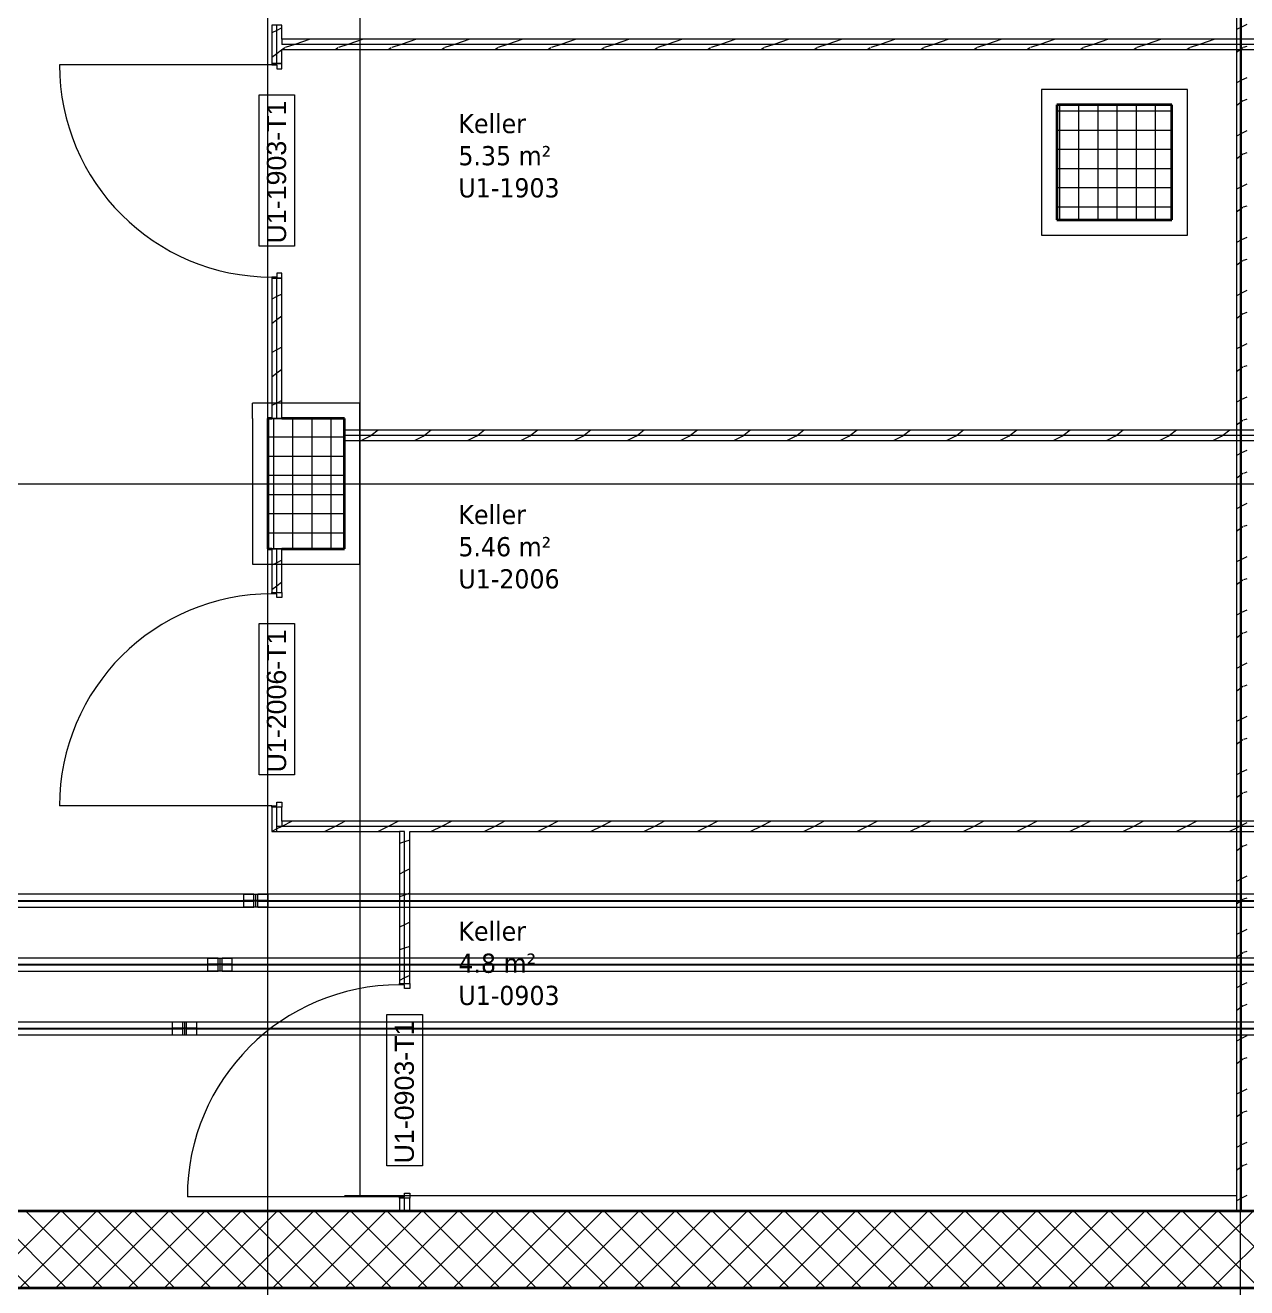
# Model space of a CAD drawing. Extents: x -1907 to 937, y -179 to 966.
# Drawn here: x -901.5 to -806, y 218.7 to 317.4 of the extents above; entities that cross this region are included whole.
import ezdxf
from ezdxf.lldxf.tags import DXFTag

# ---------------------------------------------------------------- set-up
doc = ezdxf.new("R2010")
doc.units = 0
doc.layers.get('0').update_dxf_attribs({"lineweight": 13})
for name, color, linetype, lineweight in [('A-AREA-____-IDEN', 7, 'Continuous', 5), ('A-DOOR-____-IDEN', 7, 'Continuous', 5), ('A-DOOR-FRAM-MCUT', 7, 'Continuous', 9), ('A-DOOR-OPNG-OTLN', 7, 'Continuous', 9), ('A-FLOR-____-OVHD', 7, 'Strichpunkt - Fein', 9), ('A-WALL-____-MCUT', 7, 'Continuous', 35), ('A-WALL-____-PATT', 7, 'Continuous', 35), ('A-WALL-FNSH-MCUT', 7, 'Continuous', 35), ('S-COLS-____-MCUT', 7, 'Continuous', 35), ('S-COLS-____-OTLN', 7, 'Continuous', 9), ('S-GRID-____-OTLN', 7, 'Continuous', 5)]:
    doc.layers.add(name, color=color, linetype=linetype, lineweight=lineweight)
doc.layers.add('A-DETL-____-OTLN', color=5, linetype='Continuous', lineweight=9, true_color=0x0000ff)
doc.layers.add('EL01_WAN_Röhre Boden', color=7, linetype='Continuous', lineweight=13, true_color=0xff6666)
doc.styles.get("Standard").update_dxf_attribs({"font": 'arial.ttf'})
tags = doc.linetypes.add('_Rasterlinie_', pattern=[0.375, 0.2, -0.05, 0.075, -0.05]).pattern_tags.tags
tags[10:11] = [DXFTag(74, 4), DXFTag(75, 0), DXFTag(340, '0'), DXFTag(46, 1.0), DXFTag(50, 0.0), DXFTag(44, 0.0), DXFTag(45, 0.0)]
tags[8:9] = [DXFTag(74, 4), DXFTag(75, 0), DXFTag(340, '0'), DXFTag(46, 1.0), DXFTag(50, 0.0), DXFTag(44, 0.0), DXFTag(45, 0.0)]
tags[6:7] = [DXFTag(74, 4), DXFTag(75, 0), DXFTag(340, '0'), DXFTag(46, 1.0), DXFTag(50, 0.0), DXFTag(44, 0.0), DXFTag(45, 0.0)]
tags[4:5] = [DXFTag(74, 4), DXFTag(75, 0), DXFTag(340, '0'), DXFTag(46, 1.0), DXFTag(50, 0.0), DXFTag(44, 0.0), DXFTag(45, 0.0)]
tags = doc.linetypes.add('_Strichliert - Fein_', pattern=[0.15, 0.1, -0.05]).pattern_tags.tags
tags[6:7] = [DXFTag(74, 4), DXFTag(75, 0), DXFTag(340, '0'), DXFTag(46, 1.0), DXFTag(50, 0.0), DXFTag(44, 0.0), DXFTag(45, 0.0)]
tags[4:5] = [DXFTag(74, 4), DXFTag(75, 0), DXFTag(340, '0'), DXFTag(46, 1.0), DXFTag(50, 0.0), DXFTag(44, 0.0), DXFTag(45, 0.0)]
tags = doc.linetypes.add('ACAD_ISO03W100', pattern=[30, 12, -18]).pattern_tags.tags
tags[6:7] = [DXFTag(74, 4), DXFTag(75, 0), DXFTag(340, '0'), DXFTag(46, 0.0), DXFTag(50, 0.0), DXFTag(44, 0.0), DXFTag(45, 0.0)]
tags[4:5] = [DXFTag(74, 4), DXFTag(75, 0), DXFTag(340, '0'), DXFTag(46, 0.0), DXFTag(50, 0.0), DXFTag(44, 0.0), DXFTag(45, 0.0)]
tags = doc.linetypes.add('Strichpunkt - Fein', pattern=[0.2, 0.1, -0.05, 0, -0.05]).pattern_tags.tags
tags[10:11] = [DXFTag(74, 4), DXFTag(75, 0), DXFTag(340, '0'), DXFTag(46, 1.0), DXFTag(50, 0.0), DXFTag(44, 0.0), DXFTag(45, 0.0)]
tags[8:9] = [DXFTag(74, 4), DXFTag(75, 0), DXFTag(340, '0'), DXFTag(46, 1.0), DXFTag(50, 0.0), DXFTag(44, 0.0), DXFTag(45, 0.0)]
tags[6:7] = [DXFTag(74, 4), DXFTag(75, 0), DXFTag(340, '0'), DXFTag(46, 1.0), DXFTag(50, 0.0), DXFTag(44, 0.0), DXFTag(45, 0.0)]
tags[4:5] = [DXFTag(74, 4), DXFTag(75, 0), DXFTag(340, '0'), DXFTag(46, 1.0), DXFTag(50, 0.0), DXFTag(44, 0.0), DXFTag(45, 0.0)]
tags = doc.linetypes.add('STRICHPUNKT2', pattern=[12.7, 6.35, -3.175, 0, -3.175]).pattern_tags.tags
tags[10:11] = [DXFTag(74, 4), DXFTag(75, 0), DXFTag(340, '0'), DXFTag(46, 0.0), DXFTag(50, 0.0), DXFTag(44, 0.0), DXFTag(45, 0.0)]
tags[8:9] = [DXFTag(74, 4), DXFTag(75, 0), DXFTag(340, '0'), DXFTag(46, 0.0), DXFTag(50, 0.0), DXFTag(44, 0.0), DXFTag(45, 0.0)]
tags[6:7] = [DXFTag(74, 4), DXFTag(75, 0), DXFTag(340, '0'), DXFTag(46, 0.0), DXFTag(50, 0.0), DXFTag(44, 0.0), DXFTag(45, 0.0)]
tags[4:5] = [DXFTag(74, 4), DXFTag(75, 0), DXFTag(340, '0'), DXFTag(46, 0.0), DXFTag(50, 0.0), DXFTag(44, 0.0), DXFTag(45, 0.0)]

# ---------------------------------------------------------------- blocks, each defined once
blk = doc.blocks.new('Referenz-A0UJ2810XE', base_point=(-1920.131, -159.413))
at = {"layer": 'A-DETL-____-OTLN', "color": 0, "linetype": '_Strichliert - Fein_', "ltscale": 0.13}
blk.add_line((-883.761, 286.65), (-883.761, 287.85), dxfattribs=at)
at = {"layer": 'A-DOOR-____-IDEN', "color": 0, "linetype": 'Continuous', "ltscale": 0.13}
for p, q in [((-883.252, 300.149), (-883.252, 311.989)), ((-883.252, 311.989), (-880.472, 311.989)), ((-880.472, 311.989), (-880.472, 300.149)), ((-880.472, 300.149), (-883.252, 300.149)), ((-883.252, 258.767), (-883.252, 270.607)), ((-883.252, 270.607), (-880.472, 270.607)), ((-880.472, 270.607), (-880.472, 258.767)), ((-880.472, 258.767), (-883.252, 258.767)), ((-873.252, 228.176), (-873.252, 240.016)), ((-873.252, 240.016), (-870.472, 240.016)), ((-870.472, 240.016), (-870.472, 228.176)), ((-870.472, 228.176), (-873.252, 228.176))]:
    blk.add_line(p, q, dxfattribs=at)
at = {"layer": 'A-DOOR-FRAM-MCUT', "color": 0, "linetype": 'Continuous', "ltscale": 0.13}
for p, q in [((-882.261, 314.423), (-882.261, 314.323)), ((-881.461, 314.423), (-882.261, 314.423)), ((-882.261, 314.323), (-881.861, 314.323)), ((-881.861, 314.323), (-881.861, 314.023)), ((-881.461, 314.023), (-881.461, 314.423)), ((-881.861, 314.023), (-881.461, 314.023)), ((-882.261, 297.723), (-882.261, 297.623)), ((-881.861, 297.723), (-882.261, 297.723)), ((-882.261, 297.623), (-881.461, 297.623)), ((-881.461, 298.023), (-881.861, 298.023)), ((-881.861, 298.023), (-881.861, 297.723)), ((-881.461, 297.623), (-881.461, 298.023)), ((-882.261, 273.041), (-881.461, 273.041)), ((-882.261, 272.941), (-882.261, 273.041)), ((-881.861, 272.941), (-882.261, 272.941)), ((-881.861, 272.641), (-881.861, 272.941)), ((-881.461, 272.641), (-881.861, 272.641)), ((-881.461, 273.041), (-881.461, 272.641)), ((-882.261, 256.341), (-881.861, 256.341)), ((-882.261, 256.241), (-882.261, 256.341)), ((-881.461, 256.241), (-882.261, 256.241)), ((-881.861, 256.641), (-881.461, 256.641)), ((-881.861, 256.341), (-881.861, 256.641)), ((-881.461, 256.641), (-881.461, 256.241)), ((-872.261, 242.45), (-871.461, 242.45)), ((-872.261, 242.35), (-872.261, 242.45)), ((-871.861, 242.35), (-872.261, 242.35)), ((-871.861, 242.05), (-871.861, 242.35)), ((-871.461, 242.05), (-871.861, 242.05)), ((-871.461, 242.45), (-871.461, 242.05)), ((-872.261, 225.75), (-871.861, 225.75)), ((-872.261, 225.65), (-872.261, 225.75)), ((-871.461, 225.65), (-872.261, 225.65)), ((-871.861, 226.05), (-871.461, 226.05)), ((-871.861, 225.75), (-871.861, 226.05)), ((-871.461, 226.05), (-871.461, 225.65))]:
    blk.add_line(p, q, dxfattribs=at)
at = {"layer": 'A-DOOR-OPNG-OTLN', "color": 0, "linetype": 'Continuous', "ltscale": 0.13}
for p, q in [((-882.261, 314.323), (-898.861, 314.323)), ((-882.261, 256.341), (-898.861, 256.341)), ((-872.261, 225.75), (-888.861, 225.75))]:
    blk.add_line(p, q, dxfattribs=at)
for centre, major_axis in [((-882.261, 314.323), (-16.6, 0)), ((-882.261, 256.341), (0, 16.6)), ((-872.261, 225.75), (0, 16.6))]:
    blk.add_ellipse(centre, major_axis=major_axis, ratio=1, start_param=0, end_param=1.570796, dxfattribs=at)
at = {"layer": 'A-FLOR-____-OVHD', "color": 0, "linetype": 'Strichpunkt - Fein', "ltscale": 0.13}
for p, q in [((-875.361, 705.95), (-875.361, 225.85)), ((-810.611, 312.4), (-822.011, 312.4)), ((-822.011, 312.4), (-822.011, 301)), ((-810.611, 301), (-810.611, 312.4)), ((-822.011, 301), (-810.611, 301)), ((-875.361, 287.85), (-883.761, 287.85)), ((-875.361, 275.25), (-875.361, 287.85)), ((-883.761, 286.65), (-883.761, 275.25)), ((-883.761, 275.25), (-875.361, 275.25)), ((-806.761, 225.85), (-876.561, 225.85))]:
    blk.add_line(p, q, dxfattribs=at)
at = {"layer": 'A-WALL-____-MCUT', "color": 0, "linetype": 'Continuous', "lineweight": 9, "ltscale": 0.13}
for p, q in [((-806.361, 224.65), (-806.361, 402.75)), ((-881.861, 314.423), (-881.861, 317.423)), ((-881.461, 316.323), (-881.461, 315.923)), ((-727.061, 315.923), (-881.461, 315.923)), ((-881.861, 286.65), (-881.861, 297.623)), ((-882.261, 286.65), (-881.461, 286.65)), ((-727.061, 285.332), (-876.561, 285.332)), ((-881.461, 276.45), (-882.261, 276.45)), ((-881.861, 273.041), (-881.861, 276.45)), ((-881.861, 254.341), (-881.861, 256.241)), ((-881.461, 255.141), (-881.461, 254.741)), ((-727.061, 254.741), (-881.861, 254.741)), ((-871.861, 254.341), (-872.261, 254.341)), ((-871.861, 242.45), (-871.861, 254.341)), ((-871.861, 224.65), (-871.861, 225.65))]:
    blk.add_line(p, q, dxfattribs=at)
at = {"layer": 'A-WALL-____-MCUT', "color": 0, "linetype": 'Continuous', "ltscale": 0.35}
for p, q in [((-871.461, 224.65), (-906.261, 224.65)), ((-656.861, 224.65), (-871.461, 224.65)), ((-912.261, 218.65), (-644.861, 218.65))]:
    blk.add_line(p, q, dxfattribs=at)
at = {"layer": 'A-WALL-____-PATT', "color": 0, "linetype": 'Continuous', "lineweight": 9, "ltscale": 0.13}
for p, q in [((-881.461, 317.219), (-881.861, 317.019)), ((-806.361, 317.285), (-806.761, 317.085)), ((-805.961, 317.485), (-806.361, 317.285)), ((-881.861, 317.019), (-882.261, 316.819)), ((-879.26, 316.323), (-880.46, 315.923)), ((-875.095, 316.323), (-876.295, 315.923)), ((-870.93, 316.323), (-872.13, 315.923)), ((-866.765, 316.323), (-867.965, 315.923)), ((-862.601, 316.323), (-863.801, 315.923)), ((-858.436, 316.323), (-859.636, 315.923)), ((-854.271, 316.323), (-855.471, 315.923)), ((-850.107, 316.323), (-851.307, 315.923)), ((-845.942, 316.323), (-847.142, 315.923)), ((-841.777, 316.323), (-842.977, 315.923)), ((-837.613, 316.323), (-838.812, 315.923)), ((-833.448, 316.323), (-834.648, 315.923)), ((-829.283, 316.323), (-830.483, 315.923)), ((-825.118, 316.323), (-826.318, 315.923)), ((-820.954, 316.323), (-822.154, 315.923)), ((-816.789, 316.323), (-817.989, 315.923)), ((-812.624, 316.323), (-813.824, 315.923)), ((-808.46, 316.323), (-809.66, 315.923)), ((-881.861, 315.191), (-882.261, 314.891)), ((-881.461, 315.491), (-881.861, 315.191)), ((-881.238, 315.658), (-881.418, 315.523)), ((-880.46, 315.923), (-881.202, 315.675)), ((-877.073, 315.658), (-877.253, 315.523)), ((-876.295, 315.923), (-877.037, 315.675)), ((-872.908, 315.658), (-873.088, 315.523)), ((-872.13, 315.923), (-872.872, 315.675)), ((-868.742, 315.659), (-868.923, 315.523)), ((-867.965, 315.923), (-868.707, 315.676)), ((-864.577, 315.659), (-864.758, 315.523)), ((-863.801, 315.923), (-864.542, 315.676)), ((-860.412, 315.659), (-860.594, 315.523)), ((-859.636, 315.923), (-860.377, 315.676)), ((-856.247, 315.659), (-856.429, 315.523)), ((-855.471, 315.923), (-856.212, 315.676)), ((-852.081, 315.66), (-852.264, 315.523)), ((-851.307, 315.923), (-852.047, 315.676)), ((-847.916, 315.66), (-848.099, 315.523)), ((-847.142, 315.923), (-847.881, 315.676)), ((-843.751, 315.66), (-843.934, 315.523)), ((-842.977, 315.923), (-843.716, 315.676)), ((-839.585, 315.66), (-839.769, 315.523)), ((-838.812, 315.923), (-839.551, 315.677)), ((-835.42, 315.661), (-835.604, 315.523)), ((-834.648, 315.923), (-835.386, 315.677)), ((-831.255, 315.661), (-831.439, 315.523)), ((-830.483, 315.923), (-831.221, 315.677)), ((-827.089, 315.661), (-827.274, 315.523)), ((-826.318, 315.923), (-827.056, 315.677)), ((-822.924, 315.661), (-823.109, 315.523)), ((-822.154, 315.923), (-822.891, 315.677)), ((-818.759, 315.662), (-818.944, 315.523)), ((-817.989, 315.923), (-818.726, 315.677)), ((-814.593, 315.662), (-814.779, 315.523)), ((-813.824, 315.923), (-814.561, 315.677)), ((-810.428, 315.662), (-810.614, 315.523)), ((-809.66, 315.923), (-810.396, 315.677)), ((-806.361, 315.588), (-806.761, 315.288)), ((-806.263, 315.662), (-806.361, 315.588)), ((-805.961, 315.767), (-806.23, 315.678)), ((-806.361, 313.12), (-806.761, 312.92)), ((-805.961, 313.32), (-806.361, 313.12)), ((-806.361, 311.423), (-806.761, 311.123)), ((-806.262, 311.498), (-806.361, 311.423)), ((-805.961, 311.603), (-806.23, 311.513)), ((-806.361, 308.955), (-806.761, 308.755)), ((-805.961, 309.155), (-806.361, 308.955)), ((-806.361, 307.258), (-806.761, 306.958)), ((-806.262, 307.333), (-806.361, 307.258)), ((-805.961, 307.438), (-806.23, 307.348)), ((-806.361, 304.79), (-806.761, 304.59)), ((-805.961, 304.99), (-806.361, 304.79)), ((-805.961, 303.273), (-806.23, 303.184)), ((-806.361, 303.093), (-806.761, 302.793)), ((-806.261, 303.168), (-806.361, 303.093)), ((-806.361, 300.625), (-806.761, 300.425)), ((-805.961, 300.825), (-806.361, 300.625)), ((-806.361, 298.928), (-806.761, 298.628)), ((-806.261, 299.004), (-806.361, 298.928)), ((-805.961, 299.108), (-806.23, 299.019)), ((-881.461, 296.394), (-881.861, 296.194)), ((-806.361, 296.46), (-806.761, 296.26)), ((-805.961, 296.66), (-806.361, 296.46)), ((-881.861, 296.194), (-882.261, 295.994)), ((-881.861, 294.366), (-882.261, 294.066)), ((-881.461, 294.666), (-881.861, 294.366)), ((-806.361, 294.763), (-806.761, 294.463)), ((-806.26, 294.839), (-806.361, 294.763)), ((-805.961, 294.944), (-806.23, 294.854)), ((-805.961, 292.495), (-806.361, 292.295)), ((-881.861, 292.029), (-882.261, 291.829)), ((-881.461, 292.229), (-881.861, 292.029)), ((-806.361, 292.295), (-806.761, 292.095)), ((-881.461, 290.501), (-881.861, 290.201)), ((-806.361, 290.598), (-806.761, 290.298)), ((-806.26, 290.674), (-806.361, 290.598)), ((-805.961, 290.779), (-806.229, 290.69)), ((-881.861, 290.201), (-882.261, 289.901)), ((-881.861, 287.864), (-882.261, 287.664)), ((-881.461, 288.064), (-881.861, 287.864)), ((-806.361, 288.13), (-806.761, 287.93)), ((-805.961, 288.33), (-806.361, 288.13)), ((-806.259, 286.51), (-806.361, 286.433)), ((-805.961, 286.614), (-806.229, 286.525)), ((-873.936, 285.732), (-874.47, 285.332)), ((-869.771, 285.732), (-870.305, 285.332)), ((-865.606, 285.732), (-866.14, 285.332)), ((-861.441, 285.732), (-861.975, 285.332)), ((-857.276, 285.732), (-857.81, 285.332)), ((-853.111, 285.732), (-853.645, 285.332)), ((-848.946, 285.732), (-849.48, 285.332)), ((-844.781, 285.732), (-845.315, 285.332)), ((-840.616, 285.732), (-841.15, 285.332)), ((-836.451, 285.732), (-836.985, 285.332)), ((-832.286, 285.732), (-832.82, 285.332)), ((-828.121, 285.732), (-828.655, 285.332)), ((-823.956, 285.732), (-824.49, 285.332)), ((-819.791, 285.732), (-820.325, 285.332)), ((-815.626, 285.732), (-816.16, 285.332)), ((-811.461, 285.732), (-811.995, 285.332)), ((-807.296, 285.732), (-807.83, 285.332)), ((-806.361, 286.433), (-806.761, 286.133)), ((-874.505, 285.295), (-875.232, 284.932)), ((-874.47, 285.332), (-874.57, 285.256)), ((-870.341, 285.295), (-871.067, 284.932)), ((-870.305, 285.332), (-870.405, 285.257)), ((-866.176, 285.295), (-866.902, 284.932)), ((-866.14, 285.332), (-866.24, 285.257)), ((-862.011, 285.295), (-862.737, 284.932)), ((-861.975, 285.332), (-862.074, 285.257)), ((-857.846, 285.295), (-858.572, 284.932)), ((-857.81, 285.332), (-857.909, 285.257)), ((-853.681, 285.295), (-854.407, 284.932)), ((-853.645, 285.332), (-853.744, 285.258)), ((-849.516, 285.295), (-850.242, 284.932)), ((-849.48, 285.332), (-849.578, 285.258)), ((-845.351, 285.295), (-846.077, 284.932)), ((-845.315, 285.332), (-845.413, 285.258)), ((-841.186, 285.295), (-841.912, 284.932)), ((-841.15, 285.332), (-841.248, 285.258)), ((-837.021, 285.295), (-837.748, 284.932)), ((-836.985, 285.332), (-837.082, 285.259)), ((-832.856, 285.295), (-833.583, 284.932)), ((-832.82, 285.332), (-832.917, 285.259)), ((-828.692, 285.295), (-829.418, 284.932)), ((-828.655, 285.332), (-828.752, 285.259)), ((-824.527, 285.295), (-825.253, 284.932)), ((-824.49, 285.332), (-824.586, 285.259)), ((-820.362, 285.295), (-821.088, 284.932)), ((-820.325, 285.332), (-820.421, 285.26)), ((-816.197, 285.295), (-816.923, 284.932)), ((-816.16, 285.332), (-816.256, 285.26)), ((-812.032, 285.295), (-812.758, 284.932)), ((-811.995, 285.332), (-812.09, 285.26)), ((-807.867, 285.295), (-808.593, 284.932)), ((-807.83, 285.332), (-807.925, 285.26)), ((-806.361, 283.965), (-806.761, 283.765)), ((-805.961, 284.165), (-806.361, 283.965)), ((-806.361, 282.268), (-806.761, 281.968)), ((-806.259, 282.345), (-806.361, 282.268)), ((-805.961, 282.45), (-806.229, 282.36)), ((-806.361, 279.8), (-806.761, 279.6)), ((-805.961, 280), (-806.361, 279.8)), ((-806.361, 278.103), (-806.761, 277.803)), ((-806.258, 278.181), (-806.361, 278.103)), ((-805.961, 278.285), (-806.229, 278.196)), ((-806.361, 275.636), (-806.761, 275.436)), ((-805.961, 275.836), (-806.361, 275.636)), ((-881.861, 275.37), (-882.261, 275.17)), ((-881.461, 275.57), (-881.861, 275.37)), ((-881.461, 273.841), (-881.861, 273.541)), ((-806.361, 273.938), (-806.761, 273.638)), ((-806.258, 274.016), (-806.361, 273.938)), ((-805.961, 274.12), (-806.229, 274.031)), ((-881.861, 273.541), (-882.261, 273.241)), ((-805.961, 271.671), (-806.361, 271.471)), ((-806.361, 271.471), (-806.761, 271.271)), ((-806.361, 269.773), (-806.761, 269.473)), ((-806.257, 269.851), (-806.361, 269.773)), ((-805.961, 269.955), (-806.228, 269.866)), ((-806.361, 267.306), (-806.761, 267.106)), ((-805.961, 267.506), (-806.361, 267.306)), ((-805.961, 265.791), (-806.228, 265.702)), ((-806.361, 265.608), (-806.761, 265.308)), ((-806.257, 265.687), (-806.361, 265.608)), ((-806.361, 263.141), (-806.761, 262.941)), ((-805.961, 263.341), (-806.361, 263.141)), ((-806.361, 261.443), (-806.761, 261.143)), ((-806.256, 261.522), (-806.361, 261.443)), ((-805.961, 261.626), (-806.228, 261.537)), ((-806.361, 258.976), (-806.761, 258.776)), ((-805.961, 259.176), (-806.361, 258.976)), ((-806.361, 257.278), (-806.761, 256.978)), ((-806.256, 257.357), (-806.361, 257.278)), ((-805.961, 257.461), (-806.228, 257.372)), ((-880.67, 255.141), (-881.461, 254.745)), ((-876.505, 255.141), (-877.305, 254.741)), ((-872.34, 255.141), (-873.14, 254.741)), ((-868.175, 255.141), (-868.975, 254.741)), ((-864.01, 255.141), (-864.81, 254.741)), ((-859.845, 255.141), (-860.645, 254.741)), ((-855.68, 255.141), (-856.48, 254.741)), ((-851.516, 255.141), (-852.316, 254.741)), ((-847.351, 255.141), (-848.151, 254.741)), ((-843.186, 255.141), (-843.986, 254.741)), ((-839.021, 255.141), (-839.821, 254.741)), ((-834.856, 255.141), (-835.656, 254.741)), ((-830.691, 255.141), (-831.491, 254.741)), ((-826.526, 255.141), (-827.326, 254.741)), ((-822.361, 255.141), (-823.161, 254.741)), ((-818.196, 255.141), (-818.996, 254.741)), ((-814.031, 255.141), (-814.831, 254.741)), ((-809.866, 255.141), (-810.666, 254.741)), ((-805.961, 255.011), (-806.361, 254.811)), ((-881.861, 254.545), (-882.261, 254.345)), ((-881.47, 254.741), (-881.861, 254.545)), ((-881.461, 254.745), (-881.47, 254.741)), ((-877.305, 254.741), (-878.105, 254.341)), ((-873.14, 254.741), (-873.94, 254.341)), ((-868.975, 254.741), (-869.775, 254.341)), ((-864.81, 254.741), (-865.61, 254.341)), ((-860.645, 254.741), (-861.445, 254.341)), ((-856.48, 254.741), (-857.28, 254.341)), ((-852.316, 254.741), (-853.116, 254.341)), ((-848.151, 254.741), (-848.951, 254.341)), ((-843.986, 254.741), (-844.786, 254.341)), ((-839.821, 254.741), (-840.621, 254.341)), ((-835.656, 254.741), (-836.456, 254.341)), ((-831.491, 254.741), (-832.291, 254.341)), ((-827.326, 254.741), (-828.126, 254.341)), ((-823.161, 254.741), (-823.961, 254.341)), ((-818.996, 254.741), (-819.796, 254.341)), ((-814.831, 254.741), (-815.631, 254.341)), ((-810.666, 254.741), (-811.466, 254.341)), ((-806.761, 254.611), (-807.302, 254.341)), ((-806.361, 254.811), (-806.761, 254.611)), ((-871.861, 253.542), (-872.261, 253.408)), ((-871.461, 253.675), (-871.861, 253.542)), ((-806.361, 253.113), (-806.761, 252.813)), ((-806.255, 253.193), (-806.361, 253.113)), ((-805.961, 253.296), (-806.228, 253.208)), ((-871.861, 251.215), (-872.261, 251.015)), ((-871.461, 251.415), (-871.861, 251.215)), ((-806.361, 250.646), (-806.761, 250.446)), ((-805.961, 250.846), (-806.361, 250.646)), ((-871.861, 249.377), (-872.261, 249.244)), ((-871.461, 249.51), (-871.861, 249.377)), ((-806.361, 248.948), (-806.761, 248.648)), ((-806.255, 249.028), (-806.361, 248.948)), ((-805.961, 249.132), (-806.227, 249.043)), ((-871.861, 247.051), (-872.261, 246.851)), ((-871.461, 247.251), (-871.861, 247.051)), ((-806.361, 246.481), (-806.761, 246.281)), ((-805.961, 246.681), (-806.361, 246.481)), ((-871.861, 245.212), (-872.261, 245.079)), ((-871.461, 245.345), (-871.861, 245.212)), ((-805.961, 244.967), (-806.227, 244.878)), ((-806.361, 244.783), (-806.761, 244.483)), ((-806.254, 244.863), (-806.361, 244.783)), ((-871.461, 243.086), (-871.861, 242.886)), ((-871.861, 242.886), (-872.261, 242.686)), ((-806.361, 242.316), (-806.761, 242.116)), ((-805.961, 242.516), (-806.361, 242.316)), ((-806.361, 240.618), (-806.761, 240.318)), ((-806.254, 240.699), (-806.361, 240.618)), ((-805.961, 240.802), (-806.227, 240.714)), ((-806.361, 238.151), (-806.761, 237.951)), ((-805.961, 238.351), (-806.361, 238.151)), ((-806.361, 236.453), (-806.761, 236.153)), ((-806.253, 236.534), (-806.361, 236.453)), ((-805.961, 236.638), (-806.227, 236.549)), ((-805.961, 234.187), (-806.361, 233.987)), ((-806.361, 233.987), (-806.761, 233.787)), ((-806.361, 232.288), (-806.761, 231.988)), ((-806.253, 232.369), (-806.361, 232.288)), ((-805.961, 232.473), (-806.227, 232.384)), ((-806.361, 229.822), (-806.761, 229.622)), ((-805.961, 230.022), (-806.361, 229.822)), ((-806.252, 228.205), (-806.361, 228.123)), ((-805.961, 228.308), (-806.226, 228.22)), ((-806.361, 228.123), (-806.761, 227.823)), ((-806.361, 225.657), (-806.761, 225.457)), ((-805.961, 225.857), (-806.361, 225.657)), ((-904.796, 218.65), (-898.796, 224.65)), ((-898.34, 218.65), (-904.34, 224.65)), ((-901.968, 218.65), (-895.968, 224.65)), ((-895.512, 218.65), (-901.512, 224.65)), ((-899.14, 218.65), (-893.14, 224.65)), ((-892.683, 218.65), (-898.683, 224.65)), ((-896.311, 218.65), (-890.311, 224.65)), ((-889.855, 218.65), (-895.855, 224.65)), ((-893.483, 218.65), (-887.483, 224.65)), ((-887.026, 218.65), (-893.026, 224.65)), ((-890.654, 218.65), (-884.654, 224.65)), ((-884.198, 218.65), (-890.198, 224.65)), ((-887.826, 218.65), (-881.826, 224.65)), ((-881.369, 218.65), (-887.369, 224.65)), ((-884.997, 218.65), (-878.997, 224.65)), ((-878.541, 218.65), (-884.541, 224.65)), ((-882.169, 218.65), (-876.169, 224.65)), ((-875.713, 218.65), (-881.713, 224.65)), ((-879.341, 218.65), (-873.341, 224.65)), ((-872.884, 218.65), (-878.884, 224.65)), ((-876.512, 218.65), (-870.512, 224.65)), ((-870.056, 218.65), (-876.056, 224.65)), ((-873.684, 218.65), (-867.684, 224.65)), ((-867.227, 218.65), (-873.227, 224.65)), ((-870.855, 218.65), (-864.855, 224.65)), ((-864.399, 218.65), (-870.399, 224.65)), ((-868.027, 218.65), (-862.027, 224.65)), ((-861.57, 218.65), (-867.57, 224.65)), ((-865.198, 218.65), (-859.198, 224.65)), ((-858.742, 218.65), (-864.742, 224.65)), ((-862.37, 218.65), (-856.37, 224.65)), ((-855.914, 218.65), (-861.914, 224.65)), ((-859.542, 218.65), (-853.542, 224.65)), ((-853.085, 218.65), (-859.085, 224.65)), ((-856.713, 218.65), (-850.713, 224.65)), ((-850.257, 218.65), (-856.257, 224.65)), ((-853.885, 218.65), (-847.885, 224.65)), ((-847.428, 218.65), (-853.428, 224.65)), ((-851.056, 218.65), (-845.056, 224.65)), ((-844.6, 218.65), (-850.6, 224.65)), ((-848.228, 218.65), (-842.228, 224.65)), ((-841.771, 218.65), (-847.771, 224.65)), ((-845.399, 218.65), (-839.399, 224.65)), ((-838.943, 218.65), (-844.943, 224.65)), ((-842.571, 218.65), (-836.571, 224.65)), ((-836.115, 218.65), (-842.115, 224.65)), ((-839.743, 218.65), (-833.743, 224.65)), ((-833.286, 218.65), (-839.286, 224.65)), ((-836.914, 218.65), (-830.914, 224.65)), ((-830.458, 218.65), (-836.458, 224.65)), ((-834.086, 218.65), (-828.086, 224.65)), ((-827.629, 218.65), (-833.629, 224.65)), ((-831.257, 218.65), (-825.257, 224.65)), ((-824.801, 218.65), (-830.801, 224.65)), ((-828.429, 218.65), (-822.429, 224.65)), ((-821.972, 218.65), (-827.972, 224.65)), ((-825.601, 218.65), (-819.601, 224.65)), ((-819.144, 218.65), (-825.144, 224.65)), ((-822.772, 218.65), (-816.772, 224.65)), ((-816.316, 218.65), (-822.316, 224.65)), ((-819.944, 218.65), (-813.944, 224.65)), ((-813.487, 218.65), (-819.487, 224.65)), ((-817.115, 218.65), (-811.115, 224.65)), ((-810.659, 218.65), (-816.659, 224.65)), ((-814.287, 218.65), (-808.287, 224.65)), ((-807.83, 218.65), (-813.83, 224.65)), ((-811.458, 218.65), (-805.458, 224.65)), ((-805.002, 218.65), (-811.002, 224.65)), ((-808.63, 218.65), (-802.63, 224.65)), ((-802.173, 218.65), (-808.173, 224.65)), ((-901.168, 218.65), (-906.261, 223.743))]:
    blk.add_line(p, q, dxfattribs=at)
at = {"layer": 'A-WALL-FNSH-MCUT', "color": 0, "linetype": 'Continuous', "lineweight": 9, "ltscale": 0.13}
for p, q in [((-806.761, 402.75), (-806.761, 224.65)), ((-882.261, 317.423), (-882.261, 314.423)), ((-881.461, 317.423), (-882.261, 317.423)), ((-881.461, 316.323), (-881.461, 317.423)), ((-727.061, 316.323), (-881.461, 316.323)), ((-881.461, 314.423), (-881.461, 315.523)), ((-881.461, 315.523), (-727.061, 315.523)), ((-882.261, 314.423), (-881.461, 314.423)), ((-882.261, 297.623), (-882.261, 286.65)), ((-881.461, 297.623), (-882.261, 297.623)), ((-881.461, 286.65), (-881.461, 297.623)), ((-727.061, 285.732), (-876.561, 285.732)), ((-876.561, 285.732), (-876.561, 284.932)), ((-876.561, 284.932), (-727.061, 284.932)), ((-882.261, 276.45), (-882.261, 273.041)), ((-881.461, 273.041), (-881.461, 276.45)), ((-882.261, 273.041), (-881.461, 273.041)), ((-882.261, 256.241), (-882.261, 254.341)), ((-881.461, 256.241), (-882.261, 256.241)), ((-881.461, 255.141), (-881.461, 256.241)), ((-727.061, 255.141), (-881.461, 255.141)), ((-882.261, 254.341), (-872.261, 254.341)), ((-872.261, 254.341), (-872.261, 242.45)), ((-871.461, 254.341), (-727.061, 254.341)), ((-871.461, 242.45), (-871.461, 254.341)), ((-872.261, 242.45), (-871.461, 242.45)), ((-872.261, 225.65), (-872.261, 224.65)), ((-871.461, 225.65), (-872.261, 225.65)), ((-871.461, 224.65), (-871.461, 225.65))]:
    blk.add_line(p, q, dxfattribs=at)
at = {"layer": 'S-COLS-____-MCUT', "color": 0, "linetype": 'Continuous', "ltscale": 0.35}
for p, q in [((-820.811, 311.2), (-820.811, 302.2)), ((-811.811, 311.2), (-820.811, 311.2)), ((-811.811, 302.2), (-811.811, 311.2)), ((-820.811, 302.2), (-811.811, 302.2)), ((-882.261, 286.65), (-882.561, 286.65)), ((-882.561, 286.65), (-882.561, 276.45)), ((-876.561, 286.65), (-881.461, 286.65)), ((-876.561, 276.45), (-876.561, 286.65)), ((-882.561, 276.45), (-882.261, 276.45)), ((-881.461, 276.45), (-876.561, 276.45))]:
    blk.add_line(p, q, dxfattribs=at)
at = {"layer": 'S-COLS-____-OTLN', "color": 0, "linetype": 'Continuous', "ltscale": 0.13}
for p, q in [((-820.601, 302.2), (-820.601, 311.2)), ((-819.101, 302.2), (-819.101, 311.2)), ((-817.601, 302.2), (-817.601, 311.2)), ((-816.101, 302.2), (-816.101, 311.2)), ((-814.601, 302.2), (-814.601, 311.2)), ((-813.101, 302.2), (-813.101, 311.2)), ((-820.811, 310.719), (-811.811, 310.719)), ((-820.811, 309.219), (-811.811, 309.219)), ((-820.811, 307.719), (-811.811, 307.719)), ((-820.811, 306.219), (-811.811, 306.219)), ((-820.811, 304.719), (-811.811, 304.719)), ((-820.811, 303.219), (-811.811, 303.219)), ((-881.861, 286.65), (-882.261, 286.65)), ((-882.101, 276.45), (-882.101, 286.65)), ((-881.461, 286.65), (-881.861, 286.65)), ((-880.601, 276.45), (-880.601, 286.65)), ((-879.101, 276.45), (-879.101, 286.65)), ((-877.601, 276.45), (-877.601, 286.65)), ((-882.561, 285.219), (-876.561, 285.219)), ((-882.561, 283.719), (-876.561, 283.719)), ((-882.561, 282.219), (-876.561, 282.219)), ((-882.561, 280.719), (-876.561, 280.719)), ((-882.561, 279.219), (-876.561, 279.219)), ((-882.561, 277.719), (-876.561, 277.719)), ((-882.261, 276.45), (-881.861, 276.45)), ((-881.861, 276.45), (-881.461, 276.45))]:
    blk.add_line(p, q, dxfattribs=at)
at = {"layer": 'S-GRID-____-OTLN', "color": 0, "linetype": '_Rasterlinie_', "ltscale": 0.13}
for p, q in [((-882.561, 186.65), (-882.561, 950.472)), ((-806.461, 186.65), (-806.461, 950.472)), ((-944.261, 281.55), (300.929, 281.55)), ((-944.261, 218.65), (300.929, 218.65))]:
    blk.add_line(p, q, dxfattribs=at)
at = {"layer": 'A-AREA-____-IDEN', "color": 0, "linetype": 'Continuous', "ltscale": 0.13, "char_height": 1.5, "attachment_point": 1}
for s, insert in [('{\\W0.9;\\fVerdana;Keller}', (-867.649, 310.483)), ('{\\W0.9;\\fVerdana;5.35 m²}', (-867.649, 307.97)), ('{\\W0.9;\\fVerdana;U1-1903}', (-867.649, 305.456)), ('{\\W0.9;\\fVerdana;Keller}', (-867.649, 279.892)), ('{\\W0.9;\\fVerdana;5.46 m²}', (-867.649, 277.379)), ('{\\W0.9;\\fVerdana;U1-2006}', (-867.649, 274.865)), ('{\\W0.9;\\fVerdana;Keller}', (-867.649, 247.302)), ('{\\W0.9;\\fVerdana;4.8 m²}', (-867.649, 244.788)), ('{\\W0.9;\\fVerdana;U1-0903}', (-867.649, 242.274))]:
    blk.add_mtext(s, dxfattribs=dict(at, insert=insert))
at = {"layer": 'A-DOOR-____-IDEN', "color": 0, "linetype": 'Continuous', "ltscale": 0.13, "char_height": 1.5, "attachment_point": 1, "rotation": 90}
for s, insert in [('{\\fArial;U1-1903-T1}', (-882.634, 300.349)), ('{\\fArial;U1-2006-T1}', (-882.634, 258.967)), ('{\\fArial;U1-0903-T1}', (-872.634, 228.376))]:
    blk.add_mtext(s, dxfattribs=dict(at, insert=insert))
blk = doc.blocks.new('Wickelfalzrohr-A0UJ281AXE', base_point=(-886.146, 243.43))
at = {"color": 0, "linetype": 'ByBlock', "lineweight": -2, "ltscale": 0.13}
for p, q in [((-766.146, 244.43), (-886.146, 244.43)), ((-886.146, 244.137), (-886.146, 244.43)), ((-886.146, 243.723), (-886.146, 244.137)), ((-766.146, 244.137), (-766.146, 244.43)), ((-766.146, 243.723), (-766.146, 244.137)), ((-886.146, 243.43), (-886.146, 243.723)), ((-886.146, 243.43), (-766.146, 243.43)), ((-766.146, 243.43), (-766.146, 243.723))]:
    blk.add_line(p, q, dxfattribs=at)
at = {"color": 0, "linetype": 'STRICHPUNKT2', "lineweight": 25, "ltscale": 0.25}
blk.add_line((-886.146, 243.93), (-766.146, 243.93), dxfattribs=at)
blk = doc.blocks.new('Steckverbinder-A0UJ281OXE', base_point=(-884.446, 248.43))
at = {"color": 0, "linetype": 'ByBlock', "lineweight": -2, "ltscale": 0.13}
for p, q in [((-882.546, 249.42), (-884.446, 249.42)), ((-884.446, 249.133), (-884.446, 249.42)), ((-884.446, 248.727), (-884.446, 249.133)), ((-883.496, 248.43), (-883.496, 249.43)), ((-882.546, 249.133), (-882.546, 249.42)), ((-882.546, 248.727), (-882.546, 249.133)), ((-884.446, 248.44), (-884.446, 248.727)), ((-884.446, 248.44), (-882.546, 248.44)), ((-882.546, 248.44), (-882.546, 248.727))]:
    blk.add_line(p, q, dxfattribs=at)
at = {"color": 0, "linetype": 'STRICHPUNKT2', "lineweight": 25, "ltscale": 0.25}
blk.add_line((-882.546, 248.93), (-884.446, 248.93), dxfattribs=at)
blk = doc.blocks.new('Wickelfalzrohr-A0UJ2826XE', base_point=(-883.346, 248.43))
at = {"color": 0, "linetype": 'ByBlock', "lineweight": -2, "ltscale": 0.13}
for p, q in [((-763.346, 249.43), (-883.346, 249.43)), ((-883.346, 249.137), (-883.346, 249.43)), ((-883.346, 248.723), (-883.346, 249.137)), ((-763.346, 249.137), (-763.346, 249.43)), ((-763.346, 248.723), (-763.346, 249.137)), ((-883.346, 248.43), (-883.346, 248.723)), ((-883.346, 248.43), (-763.346, 248.43)), ((-763.346, 248.43), (-763.346, 248.723))]:
    blk.add_line(p, q, dxfattribs=at)
at = {"color": 0, "linetype": 'STRICHPUNKT2', "lineweight": 25, "ltscale": 0.25}
blk.add_line((-883.346, 248.93), (-763.346, 248.93), dxfattribs=at)
blk = doc.blocks.new('Wickelfalzrohr-A0UJ2830XE', base_point=(-888.916, 238.43))
at = {"color": 0, "linetype": 'ByBlock', "lineweight": -2, "ltscale": 0.13}
for p, q in [((-768.916, 239.43), (-888.916, 239.43)), ((-888.916, 239.137), (-888.916, 239.43)), ((-888.916, 238.723), (-888.916, 239.137)), ((-768.916, 239.137), (-768.916, 239.43)), ((-768.916, 238.723), (-768.916, 239.137)), ((-888.916, 238.43), (-888.916, 238.723)), ((-888.916, 238.43), (-768.916, 238.43)), ((-768.916, 238.43), (-768.916, 238.723))]:
    blk.add_line(p, q, dxfattribs=at)
at = {"color": 0, "linetype": 'STRICHPUNKT2', "lineweight": 25, "ltscale": 0.25}
blk.add_line((-888.916, 238.93), (-768.916, 238.93), dxfattribs=at)
blk = doc.blocks.new('Wickelfalzrohr-A0UJ283CXE', base_point=(-1009.216, 238.43))
at = {"color": 0, "linetype": 'ByBlock', "lineweight": -2, "ltscale": 0.13}
for p, q in [((-889.216, 239.43), (-1009.216, 239.43)), ((-1009.216, 239.137), (-1009.216, 239.43)), ((-1009.216, 238.723), (-1009.216, 239.137)), ((-889.216, 239.137), (-889.216, 239.43)), ((-889.216, 238.723), (-889.216, 239.137)), ((-1009.216, 238.43), (-1009.216, 238.723)), ((-1009.216, 238.43), (-889.216, 238.43)), ((-889.216, 238.43), (-889.216, 238.723))]:
    blk.add_line(p, q, dxfattribs=at)
at = {"color": 0, "linetype": 'STRICHPUNKT2', "lineweight": 25, "ltscale": 0.25}
blk.add_line((-1009.216, 238.93), (-889.216, 238.93), dxfattribs=at)
blk = doc.blocks.new('Wickelfalzrohr-A0UJ2856XE', base_point=(-1003.646, 248.43))
at = {"color": 0, "linetype": 'ByBlock', "lineweight": -2, "ltscale": 0.13}
for p, q in [((-883.646, 249.43), (-1003.646, 249.43)), ((-1003.646, 249.137), (-1003.646, 249.43)), ((-1003.646, 248.723), (-1003.646, 249.137)), ((-883.646, 249.137), (-883.646, 249.43)), ((-883.646, 248.723), (-883.646, 249.137)), ((-1003.646, 248.43), (-1003.646, 248.723)), ((-1003.646, 248.43), (-883.646, 248.43)), ((-883.646, 248.43), (-883.646, 248.723))]:
    blk.add_line(p, q, dxfattribs=at)
at = {"color": 0, "linetype": 'STRICHPUNKT2', "lineweight": 25, "ltscale": 0.25}
blk.add_line((-1003.646, 248.93), (-883.646, 248.93), dxfattribs=at)
blk = doc.blocks.new('Steckverbinder-A0UJ285GXE', base_point=(-890.016, 238.43))
at = {"color": 0, "linetype": 'ByBlock', "lineweight": -2, "ltscale": 0.13}
for p, q in [((-888.116, 239.42), (-890.016, 239.42)), ((-890.016, 239.133), (-890.016, 239.42)), ((-890.016, 238.727), (-890.016, 239.133)), ((-889.066, 238.43), (-889.066, 239.43)), ((-888.116, 239.133), (-888.116, 239.42)), ((-888.116, 238.727), (-888.116, 239.133)), ((-890.016, 238.44), (-890.016, 238.727)), ((-890.016, 238.44), (-888.116, 238.44)), ((-888.116, 238.44), (-888.116, 238.727))]:
    blk.add_line(p, q, dxfattribs=at)
at = {"color": 0, "linetype": 'STRICHPUNKT2', "lineweight": 25, "ltscale": 0.25}
blk.add_line((-888.116, 238.93), (-890.016, 238.93), dxfattribs=at)
blk = doc.blocks.new('Wickelfalzrohr-A0UJ28CYXE', base_point=(-1006.446, 243.43))
at = {"color": 0, "linetype": 'ByBlock', "lineweight": -2, "ltscale": 0.13}
for p, q in [((-886.446, 244.43), (-1006.446, 244.43)), ((-1006.446, 244.137), (-1006.446, 244.43)), ((-1006.446, 243.723), (-1006.446, 244.137)), ((-886.446, 244.137), (-886.446, 244.43)), ((-886.446, 243.723), (-886.446, 244.137)), ((-1006.446, 243.43), (-1006.446, 243.723)), ((-1006.446, 243.43), (-886.446, 243.43)), ((-886.446, 243.43), (-886.446, 243.723))]:
    blk.add_line(p, q, dxfattribs=at)
at = {"color": 0, "linetype": 'STRICHPUNKT2', "lineweight": 25, "ltscale": 0.25}
blk.add_line((-1006.446, 243.93), (-886.446, 243.93), dxfattribs=at)
blk = doc.blocks.new('Steckverbinder-A0UJ28DCXE', base_point=(-887.246, 243.43))
at = {"color": 0, "linetype": 'ByBlock', "lineweight": -2, "ltscale": 0.13}
for p, q in [((-885.346, 244.42), (-887.246, 244.42)), ((-887.246, 244.133), (-887.246, 244.42)), ((-887.246, 243.727), (-887.246, 244.133)), ((-886.296, 243.43), (-886.296, 244.43)), ((-885.346, 244.133), (-885.346, 244.42)), ((-885.346, 243.727), (-885.346, 244.133)), ((-887.246, 243.44), (-887.246, 243.727)), ((-887.246, 243.44), (-885.346, 243.44)), ((-885.346, 243.44), (-885.346, 243.727))]:
    blk.add_line(p, q, dxfattribs=at)
at = {"color": 0, "linetype": 'STRICHPUNKT2', "lineweight": 25, "ltscale": 0.25}
blk.add_line((-885.346, 243.93), (-887.246, 243.93), dxfattribs=at)

msp = doc.modelspace()

# ---------------------------------------------------------------- block references
at = {"color": 9, "lineweight": 25, "ltscale": 0.25, "true_color": 0xc0c0c0}
msp.add_blockref('Referenz-A0UJ2810XE', (-1920.131, -159.413), dxfattribs=at)
at = {"layer": 'EL01_WAN_Röhre Boden', "color": 1, "linetype": 'ACAD_ISO03W100', "ltscale": 0.13, "true_color": 0xff0000}
for name, p in [('Wickelfalzrohr-A0UJ2856XE', (-1003.646, 248.43)), ('Steckverbinder-A0UJ281OXE', (-884.446, 248.43)), ('Wickelfalzrohr-A0UJ2826XE', (-883.346, 248.43)), ('Wickelfalzrohr-A0UJ28CYXE', (-1006.446, 243.43)), ('Steckverbinder-A0UJ28DCXE', (-887.246, 243.43)), ('Wickelfalzrohr-A0UJ281AXE', (-886.146, 243.43)), ('Wickelfalzrohr-A0UJ283CXE', (-1009.216, 238.43)), ('Steckverbinder-A0UJ285GXE', (-890.016, 238.43)), ('Wickelfalzrohr-A0UJ2830XE', (-888.916, 238.43))]:
    msp.add_blockref(name, p, dxfattribs=at)

doc.saveas('drawing.dxf')
